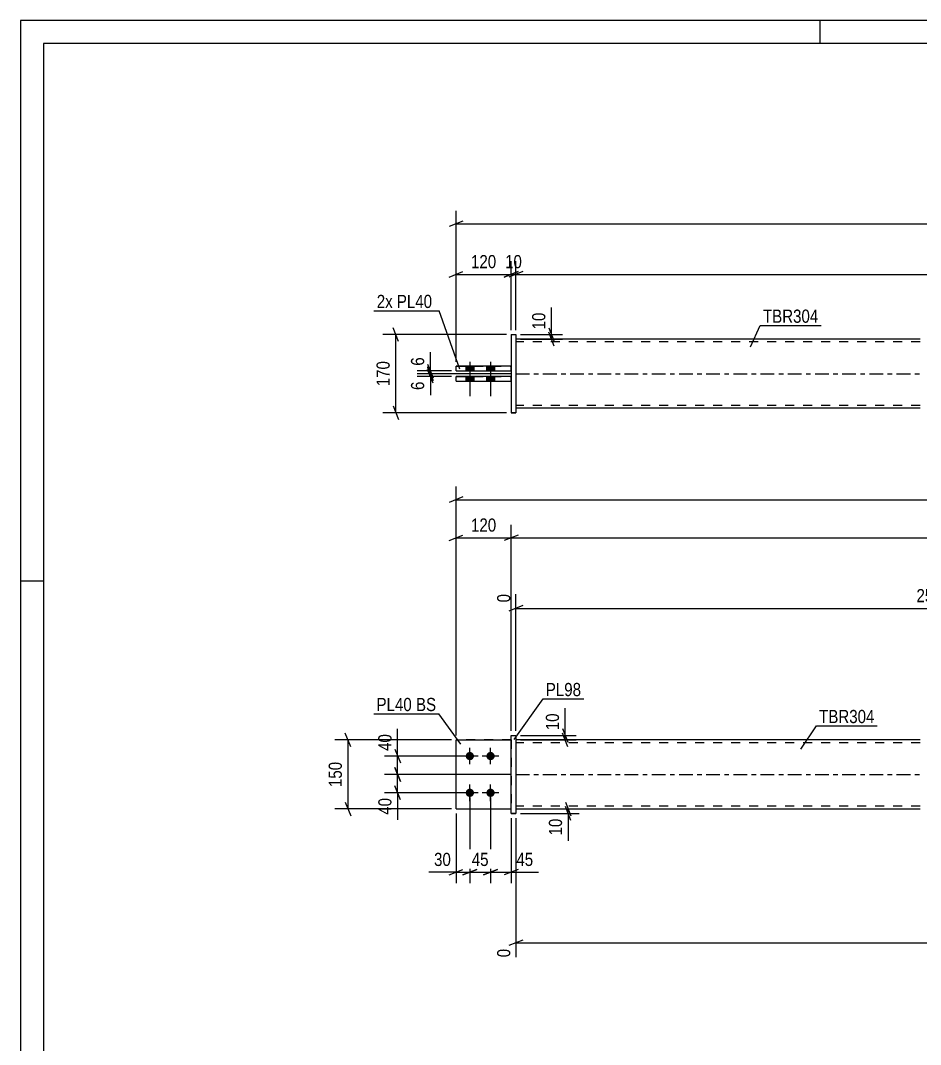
# Model space of a CAD drawing. Header units: millimetres. Extents: x 0 to 594, y 0 to 420.
# Drawn here: x 0 to 195.8, y 197.2 to 420 of the extents above; entities that cross this region are included whole.
import ezdxf

# ---------------------------------------------------------------- set-up
doc = ezdxf.new("R2010")
doc.units = ezdxf.units.MM
doc.linetypes.add('DXK_LINE_DOT2', pattern=[3.9198, 1.9599, -1.9599])
doc.linetypes.add('DXK_LINE_DOT3', pattern=[5.9187, 2.979, -0.9799, 0.9799, -0.9799])
doc.styles.add('Arial Narrow', font='ARIALN.TTF', dxfattribs={"height": 0.2})

# ---------------------------------------------------------------- blocks, each defined once
blk = doc.blocks.new('Unknown-580609645-1130')
at = {"color": 5, "linetype": 'Continuous'}
for p, q in [((594, 420), (0, 420)), ((0, 420), (0, 0)), ((174, 415), (174, 420)), ((589, 415), (5, 415)), ((5, 415), (5, 5)), ((5, 298), (0, 298))]:
    blk.add_line(p, q, dxfattribs=at)
blk = doc.blocks.new('Part-580609645-1679 - 1673')
at = {"color": 7, "linetype": 'DXK_LINE_DOT2'}
for p, q in [((94.76, 248.45), (94.76, 263.45)), ((94.76, 263.45), (106.76, 263.45)), ((106.76, 263.45), (94.76, 263.45)), ((106.76, 263.45), (106.76, 248.45)), ((94.76, 248.45), (94.76, 248.45)), ((94.76, 248.45), (106.76, 248.45)), ((94.76, 248.45), (106.76, 248.45)), ((106.76, 248.45), (106.76, 248.45))]:
    blk.add_line(p, q, dxfattribs=at)
blk = doc.blocks.new('Part-580609645-1700 - 1673')
at = {"color": 2, "linetype": 'Continuous'}
for p, q in [((195.76, 263.45), (107.76, 263.45)), ((107.76, 248.45), (195.76, 248.45))]:
    blk.add_line(p, q, dxfattribs=at)
at = {"color": 7, "linetype": 'DXK_LINE_DOT2'}
for p, q in [((107.76, 263.45), (107.76, 248.45)), ((195.76, 262.85), (107.76, 262.85)), ((195.76, 249.05), (107.76, 249.05))]:
    blk.add_line(p, q, dxfattribs=at)
at = {"color": 7, "linetype": 'DXK_LINE_DOT3'}
blk.add_line((107.76, 255.95), (195.76, 255.95), dxfattribs=at)
blk = doc.blocks.new('Part-580609645-1684 - 1673')
at = {"color": 2, "linetype": 'Continuous'}
for p, q in [((94.76, 248.45), (94.76, 263.45)), ((94.76, 263.45), (106.76, 263.45)), ((94.76, 248.45), (94.76, 248.45)), ((94.76, 248.45), (106.76, 248.45))]:
    blk.add_line(p, q, dxfattribs=at)
at = {"color": 7, "linetype": 'DXK_LINE_DOT2'}
for p, q in [((106.76, 263.45), (94.76, 263.45)), ((106.76, 263.45), (106.76, 248.45)), ((94.76, 248.45), (94.76, 248.45)), ((94.76, 248.45), (106.76, 248.45)), ((106.76, 248.45), (106.76, 248.45))]:
    blk.add_line(p, q, dxfattribs=at)
blk = doc.blocks.new('Bolt-580609645-1709 - 1673')
at = {"linetype": 'Continuous'}
for points in [[(97.76, 259.05), (97.57, 259.07), (97.4, 259.13), (97.23, 259.22), (97.09, 259.35), (96.98, 259.5), (96.91, 259.67), (96.87, 259.85), (96.87, 260.04), (96.91, 260.23), (96.98, 260.4), (97.09, 260.55), (97.23, 260.68), (97.4, 260.77), (97.57, 260.83), (97.76, 260.85), (97.95, 260.83), (98.13, 260.77), (98.29, 260.68), (98.43, 260.55), (98.54, 260.4), (98.62, 260.23), (98.66, 260.04), (98.66, 259.85), (98.62, 259.67), (98.54, 259.5), (98.43, 259.35), (98.29, 259.22), (98.13, 259.13), (97.95, 259.07)], [(102.26, 259.05), (102.07, 259.07), (101.9, 259.13), (101.73, 259.22), (101.59, 259.35), (101.48, 259.5), (101.41, 259.67), (101.37, 259.85), (101.37, 260.04), (101.41, 260.23), (101.48, 260.4), (101.59, 260.55), (101.73, 260.68), (101.9, 260.77), (102.07, 260.83), (102.26, 260.85), (102.45, 260.83), (102.63, 260.77), (102.79, 260.68), (102.93, 260.55), (103.04, 260.4), (103.12, 260.23), (103.16, 260.04), (103.16, 259.85), (103.12, 259.67), (103.04, 259.5), (102.93, 259.35), (102.79, 259.22), (102.63, 259.13), (102.45, 259.07)], [(97.76, 251.05), (97.57, 251.07), (97.4, 251.13), (97.23, 251.22), (97.09, 251.35), (96.98, 251.5), (96.91, 251.67), (96.87, 251.85), (96.87, 252.04), (96.91, 252.23), (96.98, 252.4), (97.09, 252.55), (97.23, 252.68), (97.4, 252.77), (97.57, 252.83), (97.76, 252.85), (97.95, 252.83), (98.13, 252.77), (98.29, 252.68), (98.43, 252.55), (98.54, 252.4), (98.62, 252.23), (98.66, 252.04), (98.66, 251.85), (98.62, 251.67), (98.54, 251.5), (98.43, 251.35), (98.29, 251.22), (98.13, 251.13), (97.95, 251.07)], [(102.26, 251.05), (102.07, 251.07), (101.9, 251.13), (101.73, 251.22), (101.59, 251.35), (101.48, 251.5), (101.41, 251.67), (101.37, 251.85), (101.37, 252.04), (101.41, 252.23), (101.48, 252.4), (101.59, 252.55), (101.73, 252.68), (101.9, 252.77), (102.07, 252.83), (102.26, 252.85), (102.45, 252.83), (102.63, 252.77), (102.79, 252.68), (102.93, 252.55), (103.04, 252.4), (103.12, 252.23), (103.16, 252.04), (103.16, 251.85), (103.12, 251.67), (103.04, 251.5), (102.93, 251.35), (102.79, 251.22), (102.63, 251.13), (102.45, 251.07)]]:
    blk.add_hatch(color=1, dxfattribs=at).paths.add_polyline_path(points)
at = {"color": 1, "linetype": 'Continuous'}
for p, q in [((97.76, 258.15), (97.76, 261.75)), ((102.26, 258.15), (102.26, 261.75)), ((99.56, 259.95), (95.96, 259.95)), ((104.06, 259.95), (100.46, 259.95)), ((99.56, 251.95), (95.96, 251.95)), ((97.76, 250.15), (97.76, 253.75)), ((104.06, 251.95), (100.46, 251.95)), ((102.26, 250.15), (102.26, 253.75))]:
    blk.add_line(p, q, dxfattribs=at)
blk = doc.blocks.new('Part-580609645-1720 - 1673')
at = {"color": 2, "linetype": 'Continuous'}
for p, q in [((106.76, 264.45), (107.76, 264.45)), ((106.76, 247.45), (106.76, 264.45)), ((107.76, 264.45), (107.76, 264.45)), ((107.76, 264.45), (107.76, 247.45)), ((106.76, 247.45), (107.76, 247.45))]:
    blk.add_line(p, q, dxfattribs=at)
at = {"color": 7, "linetype": 'DXK_LINE_DOT2'}
for p, q in [((106.76, 264.45), (107.76, 264.45)), ((107.76, 247.45), (106.76, 247.45)), ((106.76, 247.45), (106.76, 247.45)), ((107.76, 247.45), (107.76, 247.45))]:
    blk.add_line(p, q, dxfattribs=at)
blk = doc.blocks.new('Part-580609645-1418 - 1367')
at = {"color": 2, "linetype": 'Continuous'}
for p, q in [((94.76, 341.55), (94.76, 342.55)), ((106.76, 342.55), (94.76, 342.55)), ((94.76, 341.55), (94.76, 341.55)), ((94.76, 341.55), (106.76, 341.55))]:
    blk.add_line(p, q, dxfattribs=at)
at = {"color": 7, "linetype": 'DXK_LINE_DOT2'}
for p, q in [((94.76, 342.55), (106.76, 342.55)), ((94.76, 341.55), (106.76, 341.55)), ((106.76, 341.55), (106.76, 342.55))]:
    blk.add_line(p, q, dxfattribs=at)
blk = doc.blocks.new('Bolt-580609645-1370 - 1367')
at = {"linetype": 'Continuous'}
for points in [[(96.86, 343.75), (98.66, 343.75), (98.66, 344.75), (96.86, 344.75)], [(96.86, 343.75), (98.66, 343.75), (98.66, 344.75), (96.86, 344.75)], [(101.36, 343.75), (103.16, 343.75), (103.16, 344.75), (101.36, 344.75)], [(101.36, 343.75), (103.16, 343.75), (103.16, 344.75), (101.36, 344.75)], [(96.86, 341.55), (98.66, 341.55), (98.66, 342.55), (96.86, 342.55)], [(96.86, 341.55), (98.66, 341.55), (98.66, 342.55), (96.86, 342.55)], [(101.36, 341.55), (103.16, 341.55), (103.16, 342.55), (101.36, 342.55)], [(101.36, 341.55), (103.16, 341.55), (103.16, 342.55), (101.36, 342.55)]]:
    blk.add_hatch(color=1, dxfattribs=at).paths.add_polyline_path(points)
at = {"color": 1, "linetype": 'Continuous'}
for p, q in [((97.76, 345.75), (97.76, 338.25)), ((97.76, 345.75), (97.76, 338.25)), ((102.26, 345.75), (102.26, 338.25)), ((102.26, 345.75), (102.26, 338.25)), ((96.86, 344.75), (96.86, 343.75)), ((96.86, 344.75), (96.86, 343.75)), ((98.66, 344.75), (98.66, 343.75)), ((98.66, 344.75), (98.66, 343.75)), ((101.36, 344.75), (101.36, 343.75)), ((101.36, 344.75), (101.36, 343.75)), ((103.16, 344.75), (103.16, 343.75)), ((103.16, 344.75), (103.16, 343.75)), ((96.86, 342.55), (96.86, 341.55)), ((96.86, 342.55), (96.86, 341.55)), ((98.66, 342.55), (98.66, 341.55)), ((98.66, 342.55), (98.66, 341.55)), ((101.36, 342.55), (101.36, 341.55)), ((101.36, 342.55), (101.36, 341.55)), ((103.16, 342.55), (103.16, 341.55)), ((103.16, 342.55), (103.16, 341.55))]:
    blk.add_line(p, q, dxfattribs=at)
blk = doc.blocks.new('Part-580609645-1456 - 1367')
at = {"color": 2, "linetype": 'Continuous'}
for p, q in [((195.76, 350.65), (107.76, 350.65)), ((195.76, 335.65), (107.76, 335.65))]:
    blk.add_line(p, q, dxfattribs=at)
at = {"color": 7, "linetype": 'DXK_LINE_DOT2'}
for p, q in [((107.76, 350.65), (107.76, 335.65)), ((195.76, 350.05), (107.76, 350.05)), ((195.76, 336.25), (107.76, 336.25))]:
    blk.add_line(p, q, dxfattribs=at)
at = {"color": 7, "linetype": 'DXK_LINE_DOT3'}
blk.add_line((107.76, 343.15), (195.76, 343.15), dxfattribs=at)
blk = doc.blocks.new('Part-580609645-1413 - 1367')
at = {"color": 2, "linetype": 'Continuous'}
for p, q in [((94.76, 343.75), (94.76, 344.75)), ((106.76, 344.75), (94.76, 344.75)), ((94.76, 343.75), (94.76, 343.75)), ((94.76, 343.75), (106.76, 343.75))]:
    blk.add_line(p, q, dxfattribs=at)
at = {"color": 7, "linetype": 'DXK_LINE_DOT2'}
for p, q in [((94.76, 344.75), (106.76, 344.75)), ((94.76, 343.75), (106.76, 343.75)), ((106.76, 343.75), (106.76, 344.75))]:
    blk.add_line(p, q, dxfattribs=at)
blk = doc.blocks.new('Part-580609645-1398 - 1367')
at = {"color": 2, "linetype": 'Continuous'}
for p, q in [((106.76, 351.65), (107.76, 351.65)), ((106.76, 351.65), (106.76, 334.65)), ((107.76, 351.65), (107.76, 351.65)), ((107.76, 351.65), (107.76, 334.65)), ((107.76, 334.65), (106.76, 334.65)), ((106.76, 334.65), (106.76, 334.65))]:
    blk.add_line(p, q, dxfattribs=at)
at = {"color": 7, "linetype": 'DXK_LINE_DOT2'}
for p, q in [((106.76, 351.65), (107.76, 351.65)), ((106.76, 334.65), (107.76, 334.65)), ((106.76, 334.65), (106.76, 334.65))]:
    blk.add_line(p, q, dxfattribs=at)
blk = doc.blocks.new('StraightDimension-580609645-1891 - 1673')
at = {"color": 7, "linetype": 'Continuous'}
for p, q in [((118.57, 249.95), (119.77, 246.95)), ((108.76, 248.45), (121.57, 248.45)), ((108.76, 247.45), (121.57, 247.45)), ((119.77, 245.95), (118.57, 248.95)), ((119.17, 247.45), (119.17, 248.45))]:
    blk.add_line(p, q, dxfattribs=at)
at = {"color": 0}
blk.add_wipeout([(118.42, 246.92), (114.22, 246.92), (114.22, 242.07), (118.42, 242.07)], dxfattribs=at)
at = {"color": 7, "linetype": 'Continuous'}
blk.add_line((119.17, 247.45), (119.17, 241.54), dxfattribs=at)
blk.add_line((119.17, 247.45), (119.17, 241.54), dxfattribs=at)
at = {"color": 3, "style": 'Arial Narrow'}
blk.add_text('10', height=2.863, rotation=90.0002, dxfattribs=at).set_placement((117.82, 242.67))
blk = doc.blocks.new('StraightDimension-580609645-1827 - 1673')
at = {"color": 7, "linetype": 'Continuous'}
for p, q in [((97.76, 250.95), (97.76, 232.28)), ((94.76, 247.45), (94.76, 232.28)), ((93.26, 234.08), (96.26, 235.28)), ((94.76, 234.68), (97.76, 234.68)), ((99.26, 235.28), (96.26, 234.08))]:
    blk.add_line(p, q, dxfattribs=at)
at = {"color": 0}
blk.add_wipeout([(94.24, 235.43), (94.24, 239.63), (89.38, 239.63), (89.38, 235.43)], dxfattribs=at)
at = {"color": 7, "linetype": 'Continuous'}
blk.add_line((94.76, 234.68), (88.86, 234.68), dxfattribs=at)
blk.add_line((94.76, 234.68), (88.86, 234.68), dxfattribs=at)
at = {"color": 3, "style": 'Arial Narrow'}
blk.add_text('30', height=2.863, dxfattribs=at).set_placement((89.98, 236.03))
blk = doc.blocks.new('StraightDimension-580609645-1806 - 1673')
at = {"color": 7, "linetype": 'Continuous'}
for p, q in [((289.42, 273.89), (289.42, 300.7)), ((107.76, 265.45), (107.76, 295.21)), ((109.26, 292.68), (106.26, 291.48)), ((107.76, 292.08), (289.42, 292.08)), ((287.92, 291.48), (290.92, 292.68))]:
    blk.add_line(p, q, dxfattribs=at)
at = {"color": 0, "linetype": 'Continuous'}
for points in [[(288.82, 301.3), (284.62, 301.3), (284.62, 292.78), (288.82, 292.78)], [(107.16, 295.81), (102.96, 295.81), (102.96, 292.78), (107.16, 292.78)]]:
    blk.add_wipeout(points, dxfattribs=at)
at = {"color": 0}
blk.add_wipeout([(202.84, 292.83), (202.84, 297.03), (194.33, 297.03), (194.33, 292.83)], dxfattribs=at)
at = {"color": 3, "linetype": 'Continuous', "style": 'Arial Narrow'}
for s, height, p in [('2547', 2.863, (288.22, 293.38)), ('0', 2.86, (106.56, 293.38))]:
    blk.add_text(s, height=height, rotation=90.0002, dxfattribs=at).set_placement(p)
at = {"color": 3, "style": 'Arial Narrow'}
blk.add_text('2547', height=2.863, dxfattribs=at).set_placement((194.93, 293.43))
blk = doc.blocks.new('StraightDimension-580609645-2057 - 1673')
at = {"color": 7, "linetype": 'Continuous'}
for p, q in [((94.76, 264.45), (94.76, 310.28)), ((106.76, 265.45), (106.76, 310.28)), ((93.26, 306.83), (96.26, 308.03)), ((108.26, 308.03), (105.26, 306.83)), ((94.76, 307.43), (106.76, 307.43))]:
    blk.add_line(p, q, dxfattribs=at)
at = {"color": 0}
blk.add_wipeout([(104.1, 308.18), (104.1, 312.38), (97.42, 312.38), (97.42, 308.18)], dxfattribs=at)
at = {"color": 3, "style": 'Arial Narrow'}
blk.add_text('120', height=2.863, dxfattribs=at).set_placement((98.02, 308.78))
blk = doc.blocks.new('StraightDimension-580609645-1900 - 1673')
at = {"color": 7, "linetype": 'Continuous'}
for p, q in [((117.91, 265.95), (119.11, 262.95)), ((108.76, 264.45), (120.91, 264.45)), ((108.76, 263.45), (120.91, 263.45)), ((119.11, 261.95), (117.91, 264.95)), ((118.51, 263.45), (118.51, 264.45))]:
    blk.add_line(p, q, dxfattribs=at)
at = {"color": 0}
blk.add_wipeout([(117.76, 269.83), (113.56, 269.83), (113.56, 264.97), (117.76, 264.97)], dxfattribs=at)
at = {"color": 7, "linetype": 'Continuous'}
blk.add_line((118.51, 264.45), (118.51, 270.35), dxfattribs=at)
blk.add_line((118.51, 264.45), (118.51, 270.35), dxfattribs=at)
at = {"color": 3, "style": 'Arial Narrow'}
blk.add_text('10', height=2.863, rotation=90.0002, dxfattribs=at).set_placement((117.16, 265.57))
blk = doc.blocks.new('StraightDimension-580609645-2050 - 1673')
at = {"color": 7, "linetype": 'Continuous'}
for p, q in [((106.76, 265.45), (106.76, 310.28)), ((108.26, 308.03), (105.26, 306.83)), ((106.76, 307.43), (526.52, 307.43))]:
    blk.add_line(p, q, dxfattribs=at)
blk = doc.blocks.new('StraightDimension-580609645-1909 - 1673')
at = {"color": 7, "linetype": 'Continuous'}
for p, q in [((81.46, 261.45), (82.66, 258.45)), ((96.76, 259.95), (79.21, 259.95)), ((82.06, 255.95), (82.06, 259.95)), ((82.66, 254.45), (81.46, 257.45)), ((106.76, 255.95), (79.21, 255.95))]:
    blk.add_line(p, q, dxfattribs=at)
at = {"color": 0}
blk.add_wipeout([(81.31, 265.33), (77.11, 265.33), (77.11, 260.47), (81.31, 260.47)], dxfattribs=at)
at = {"color": 7, "linetype": 'Continuous'}
blk.add_line((82.06, 259.95), (82.06, 265.85), dxfattribs=at)
blk.add_line((82.06, 259.95), (82.06, 265.85), dxfattribs=at)
at = {"color": 3, "style": 'Arial Narrow'}
blk.add_text('40', height=2.863, rotation=90.0002, dxfattribs=at).set_placement((80.71, 261.07))
blk = doc.blocks.new('StraightDimension-580609645-1746 - 1673')
at = {"color": 7, "linetype": 'Continuous'}
for p, q in [((94.76, 264.45), (94.76, 318.57)), ((96.26, 316.32), (93.26, 315.12)), ((94.76, 315.72), (538.52, 315.72))]:
    blk.add_line(p, q, dxfattribs=at)
blk = doc.blocks.new('StraightDimension-580609645-1813 - 1673')
at = {"color": 7, "linetype": 'Continuous'}
for p, q in [((102.26, 250.95), (102.26, 232.28)), ((106.76, 246.45), (106.76, 232.28)), ((100.76, 234.08), (103.76, 235.28)), ((102.26, 234.68), (106.76, 234.68)), ((108.26, 235.28), (105.26, 234.08))]:
    blk.add_line(p, q, dxfattribs=at)
at = {"color": 0}
blk.add_wipeout([(112.14, 235.43), (112.14, 239.63), (107.29, 239.63), (107.29, 235.43)], dxfattribs=at)
at = {"color": 7, "linetype": 'Continuous'}
blk.add_line((106.76, 234.68), (112.67, 234.68), dxfattribs=at)
blk.add_line((106.76, 234.68), (112.67, 234.68), dxfattribs=at)
at = {"color": 3, "style": 'Arial Narrow'}
blk.add_text('45', height=2.863, dxfattribs=at).set_placement((107.89, 236.03))
blk = doc.blocks.new('StraightDimension-580609645-1820 - 1673')
at = {"color": 7, "linetype": 'Continuous'}
for p, q in [((97.76, 250.95), (97.76, 232.28)), ((102.26, 250.95), (102.26, 232.28)), ((96.26, 234.08), (99.26, 235.28)), ((97.76, 234.68), (102.26, 234.68)), ((103.76, 235.28), (100.76, 234.08))]:
    blk.add_line(p, q, dxfattribs=at)
at = {"color": 0}
blk.add_wipeout([(102.44, 235.43), (102.44, 239.63), (97.58, 239.63), (97.58, 235.43)], dxfattribs=at)
at = {"color": 3, "style": 'Arial Narrow'}
blk.add_text('45', height=2.863, dxfattribs=at).set_placement((98.18, 236.03))
blk = doc.blocks.new('StraightDimension-580609645-1878 - 1673')
at = {"color": 7, "linetype": 'Continuous'}
for p, q in [((312.39, 247.45), (312.39, 210.69)), ((107.76, 246.45), (107.76, 216.17)), ((109.26, 219.9), (106.26, 218.7)), ((107.76, 219.3), (312.39, 219.3)), ((310.89, 218.7), (313.89, 219.9))]:
    blk.add_line(p, q, dxfattribs=at)
at = {"color": 0}
blk.add_wipeout([(214.33, 220.05), (214.33, 224.25), (205.82, 224.25), (205.82, 220.05)], dxfattribs=at)
at = {"color": 0, "linetype": 'Continuous'}
for points in [[(107.16, 218.6), (102.96, 218.6), (102.96, 215.57), (107.16, 215.57)], [(311.79, 218.6), (307.59, 218.6), (307.59, 210.08), (311.79, 210.08)]]:
    blk.add_wipeout(points, dxfattribs=at)
at = {"color": 3, "style": 'Arial Narrow'}
blk.add_text('2776', height=2.863, dxfattribs=at).set_placement((206.42, 220.65))
at = {"color": 3, "linetype": 'Continuous', "style": 'Arial Narrow'}
for s, height, p in [('0', 2.86, (106.56, 216.17)), ('2776', 2.863, (311.19, 210.69))]:
    blk.add_text(s, height=height, rotation=90.0002, dxfattribs=at).set_placement(p)
blk = doc.blocks.new('StraightDimension-580609645-1922 - 1673')
at = {"color": 7, "linetype": 'Continuous'}
for p, q in [((81.46, 257.45), (82.66, 254.45)), ((106.76, 255.95), (79.21, 255.95)), ((82.06, 251.95), (82.06, 255.95)), ((96.76, 251.95), (79.21, 251.95)), ((82.66, 250.45), (81.46, 253.45))]:
    blk.add_line(p, q, dxfattribs=at)
at = {"color": 0}
blk.add_wipeout([(81.31, 251.42), (77.11, 251.42), (77.11, 246.57), (81.31, 246.57)], dxfattribs=at)
at = {"color": 7, "linetype": 'Continuous'}
blk.add_line((82.06, 251.95), (82.06, 246.04), dxfattribs=at)
blk.add_line((82.06, 251.95), (82.06, 246.04), dxfattribs=at)
at = {"color": 3, "style": 'Arial Narrow'}
blk.add_text('40', height=2.863, rotation=90.0002, dxfattribs=at).set_placement((80.71, 247.17))
blk = doc.blocks.new('StraightDimension-580609645-1979 - 1673')
at = {"color": 7, "linetype": 'Continuous'}
for p, q in [((93.76, 263.45), (68.41, 263.45)), ((71.86, 261.95), (70.66, 264.95)), ((71.26, 248.45), (71.26, 263.45)), ((70.66, 249.95), (71.86, 246.95)), ((93.76, 248.45), (68.41, 248.45))]:
    blk.add_line(p, q, dxfattribs=at)
at = {"color": 0}
blk.add_wipeout([(70.51, 259.29), (66.31, 259.29), (66.31, 252.61), (70.51, 252.61)], dxfattribs=at)
at = {"color": 3, "style": 'Arial Narrow'}
blk.add_text('150', height=2.863, rotation=90.0002, dxfattribs=at).set_placement((69.91, 253.21))
blk = doc.blocks.new('StraightDimension-580609645-1471 - 1367')
at = {"color": 7, "linetype": 'Continuous'}
for p, q in [((114.94, 353.15), (116.14, 350.15)), ((116.14, 349.15), (114.94, 352.15)), ((108.76, 351.65), (117.94, 351.65)), ((108.76, 350.65), (117.94, 350.65)), ((115.54, 350.65), (115.54, 351.65))]:
    blk.add_line(p, q, dxfattribs=at)
at = {"color": 0}
blk.add_wipeout([(114.79, 357.04), (110.59, 357.04), (110.59, 352.18), (114.79, 352.18)], dxfattribs=at)
at = {"color": 7, "linetype": 'Continuous'}
blk.add_line((115.54, 351.65), (115.54, 357.56), dxfattribs=at)
blk.add_line((115.54, 351.65), (115.54, 357.56), dxfattribs=at)
at = {"color": 3, "style": 'Arial Narrow'}
blk.add_text('10', height=2.863, rotation=90.0002, dxfattribs=at).set_placement((114.19, 352.78))
blk = doc.blocks.new('StraightDimension-580609645-1525 - 1367')
at = {"color": 7, "linetype": 'Continuous'}
for p, q in [((82.27, 350.15), (81.07, 353.15)), ((105.76, 351.65), (78.82, 351.65)), ((81.67, 334.65), (81.67, 351.65)), ((105.76, 334.65), (78.82, 334.65)), ((81.07, 336.15), (82.27, 333.15))]:
    blk.add_line(p, q, dxfattribs=at)
at = {"color": 0}
blk.add_wipeout([(80.92, 346.5), (76.72, 346.5), (76.72, 339.81), (80.92, 339.81)], dxfattribs=at)
at = {"color": 3, "style": 'Arial Narrow'}
blk.add_text('170', height=2.863, rotation=90.0002, dxfattribs=at).set_placement((80.32, 340.41))
blk = doc.blocks.new('StraightDimension-580609645-3377 - 1367')
at = {"color": 7, "linetype": 'Continuous'}
for p, q in [((106.76, 343.15), (86.32, 343.15)), ((88.57, 344.65), (89.77, 341.65)), ((89.77, 341.05), (88.57, 344.05)), ((89.17, 342.55), (89.17, 343.15)), ((93.76, 342.55), (86.32, 342.55))]:
    blk.add_line(p, q, dxfattribs=at)
at = {"color": 0}
blk.add_wipeout([(88.42, 342.03), (84.22, 342.03), (84.22, 339), (88.42, 339)], dxfattribs=at)
at = {"color": 7, "linetype": 'Continuous'}
blk.add_line((89.17, 342.55), (89.17, 338.48), dxfattribs=at)
blk.add_line((89.17, 342.55), (89.17, 338.48), dxfattribs=at)
at = {"color": 3, "style": 'Arial Narrow'}
blk.add_text('6', height=2.86, rotation=90.0002, dxfattribs=at).set_placement((87.82, 339.6))
blk = doc.blocks.new('StraightDimension-580609645-1545 - 1367')
at = {"color": 7, "linetype": 'Continuous'}
for p, q in [((94.76, 345.75), (94.76, 378.6)), ((96.26, 376.35), (93.26, 375.15)), ((94.76, 375.75), (538.52, 375.75))]:
    blk.add_line(p, q, dxfattribs=at)
blk = doc.blocks.new('StraightDimension-580609645-1556 - 1367')
at = {"color": 7, "linetype": 'Continuous'}
for p, q in [((106.76, 352.65), (106.76, 367.6)), ((107.76, 352.65), (107.76, 367.6)), ((105.26, 364.15), (108.26, 365.35)), ((109.26, 365.35), (106.26, 364.15)), ((106.76, 364.75), (107.76, 364.75))]:
    blk.add_line(p, q, dxfattribs=at)
at = {"color": 0}
blk.add_wipeout([(109.69, 365.5), (109.69, 369.7), (104.83, 369.7), (104.83, 365.5)], dxfattribs=at)
at = {"color": 3, "style": 'Arial Narrow'}
blk.add_text('10', height=2.863, dxfattribs=at).set_placement((105.43, 366.1))
blk = doc.blocks.new('StraightDimension-580609645-1566 - 1367')
at = {"color": 7, "linetype": 'Continuous'}
for p, q in [((94.76, 345.75), (94.76, 367.6)), ((106.76, 352.65), (106.76, 367.6)), ((93.26, 364.15), (96.26, 365.35)), ((94.76, 364.75), (106.76, 364.75)), ((108.26, 365.35), (105.26, 364.15))]:
    blk.add_line(p, q, dxfattribs=at)
at = {"color": 0}
blk.add_wipeout([(104.1, 365.5), (104.1, 369.7), (97.42, 369.7), (97.42, 365.5)], dxfattribs=at)
at = {"color": 3, "style": 'Arial Narrow'}
blk.add_text('120', height=2.863, dxfattribs=at).set_placement((98.02, 366.1))
blk = doc.blocks.new('StraightDimension-580609645-1576 - 1367')
at = {"color": 7, "linetype": 'Continuous'}
for p, q in [((107.76, 352.65), (107.76, 367.6)), ((109.26, 365.35), (106.26, 364.15)), ((107.76, 364.75), (525.52, 364.75))]:
    blk.add_line(p, q, dxfattribs=at)
blk = doc.blocks.new('StraightDimension-580609645-3376 - 1367')
at = {"color": 7, "linetype": 'Continuous'}
for p, q in [((93.76, 343.75), (86.32, 343.75)), ((106.76, 343.15), (86.32, 343.15)), ((88.57, 345.25), (89.77, 342.25)), ((89.77, 341.65), (88.57, 344.65)), ((89.17, 343.15), (89.17, 343.75))]:
    blk.add_line(p, q, dxfattribs=at)
at = {"color": 0}
blk.add_wipeout([(88.42, 347.31), (84.22, 347.31), (84.22, 344.28), (88.42, 344.28)], dxfattribs=at)
at = {"color": 7, "linetype": 'Continuous'}
blk.add_line((89.17, 343.75), (89.17, 347.83), dxfattribs=at)
blk.add_line((89.17, 343.75), (89.17, 347.83), dxfattribs=at)
at = {"color": 3, "style": 'Arial Narrow'}
blk.add_text('6', height=2.86, rotation=90.0002, dxfattribs=at).set_placement((87.82, 344.88))
blk = doc.blocks.new('Mark-580609645-1696 - 1673')
at = {"color": 0}
blk.add_wipeout([(185.81, 267.12), (185.81, 270.12), (173.75, 270.12), (173.75, 267.12)], dxfattribs=at)
blk.add_wipeout([(185.81, 267.12), (185.81, 270.12), (173.75, 270.12), (173.75, 267.12)], dxfattribs=at)
at = {"color": 30, "linetype": 'Continuous'}
for p, q in [((169.75, 261.47), (173.15, 266.52)), ((173.15, 266.52), (186.41, 266.52))]:
    blk.add_line(p, q, dxfattribs=at)
at = {"color": 3, "style": 'Arial Narrow'}
blk.add_text('TBR304', height=2.863, dxfattribs=at).set_placement((173.75, 267.12))
blk = doc.blocks.new('Mark-580609645-1716 - 1673')
at = {"color": 0}
blk.add_wipeout([(121.97, 272.99), (121.97, 275.99), (114.29, 275.99), (114.29, 272.99)], dxfattribs=at)
blk.add_wipeout([(121.97, 272.99), (121.97, 275.99), (114.29, 275.99), (114.29, 272.99)], dxfattribs=at)
at = {"color": 30, "linetype": 'Continuous'}
for p, q in [((107.4, 263.53), (113.69, 272.39)), ((113.69, 272.39), (122.57, 272.39))]:
    blk.add_line(p, q, dxfattribs=at)
at = {"color": 3, "style": 'Arial Narrow'}
blk.add_text('PL98', height=2.863, dxfattribs=at).set_placement((114.29, 272.99))
blk = doc.blocks.new('MarkSet-580609645-2089 - 1673')
at = {"color": 0}
blk.add_wipeout([(85.14, 269.74), (85.14, 272.74), (77.46, 272.74), (77.46, 269.74)], dxfattribs=at)
blk.add_wipeout([(85.14, 269.74), (85.14, 272.74), (77.46, 272.74), (77.46, 269.74)], dxfattribs=at)
blk.add_wipeout([(90.42, 269.74), (90.42, 272.74), (86.04, 272.74), (86.04, 269.74)], dxfattribs=at)
blk.add_wipeout([(90.42, 269.74), (90.42, 272.74), (86.04, 272.74), (86.04, 269.74)], dxfattribs=at)
at = {"color": 30, "linetype": 'Continuous'}
for p in [(76.86, 269.14), (95.8, 262.51)]:
    blk.add_line(p, (91.02, 269.14), dxfattribs=at)
at = {"color": 3, "style": 'Arial Narrow'}
for s, p in [('PL40', (77.46, 269.74)), ('BS', (86.04, 269.74))]:
    blk.add_text(s, height=2.863, dxfattribs=at).set_placement(p)
blk = doc.blocks.new('Mark-580609645-1452 - 1367')
at = {"color": 0}
blk.add_wipeout([(173.58, 354.23), (173.58, 357.23), (161.53, 357.23), (161.53, 354.23)], dxfattribs=at)
blk.add_wipeout([(173.58, 354.23), (173.58, 357.23), (161.53, 357.23), (161.53, 354.23)], dxfattribs=at)
at = {"color": 30, "linetype": 'Continuous'}
for p, q in [((158.82, 348.96), (160.93, 353.63)), ((160.93, 353.63), (174.18, 353.63))]:
    blk.add_line(p, q, dxfattribs=at)
at = {"color": 3, "style": 'Arial Narrow'}
blk.add_text('TBR304', height=2.863, dxfattribs=at).set_placement((161.53, 354.23))
blk = doc.blocks.new('MarkSet-580609645-1664 - 1367')
at = {"color": 30, "linetype": 'Continuous'}
blk.add_line((95.61, 344.14), (91.06, 356.84), dxfattribs=at)
at = {"color": 0}
blk.add_wipeout([(80.98, 357.44), (80.98, 360.44), (77.51, 360.44), (77.51, 357.44)], dxfattribs=at)
blk.add_wipeout([(80.98, 357.44), (80.98, 360.44), (77.51, 360.44), (77.51, 357.44)], dxfattribs=at)
blk.add_wipeout([(89.56, 357.44), (89.56, 360.44), (81.88, 360.44), (81.88, 357.44)], dxfattribs=at)
blk.add_wipeout([(89.56, 357.44), (89.56, 360.44), (81.88, 360.44), (81.88, 357.44)], dxfattribs=at)
at = {"color": 30, "linetype": 'Continuous'}
blk.add_line((76.91, 356.84), (91.06, 356.84), dxfattribs=at)
at = {"color": 3, "style": 'Arial Narrow'}
for s, p in [('2x', (77.51, 357.44)), ('PL40', (81.88, 357.44))]:
    blk.add_text(s, height=2.863, dxfattribs=at).set_placement(p)

msp = doc.modelspace()

# ---------------------------------------------------------------- block references
for name in ['Unknown-580609645-1130', 'Part-580609645-1398 - 1367', 'Part-580609645-1456 - 1367', 'Bolt-580609645-1370 - 1367', 'Part-580609645-1413 - 1367', 'Part-580609645-1418 - 1367', 'Part-580609645-1700 - 1673', 'Part-580609645-1679 - 1673', 'Part-580609645-1684 - 1673', 'Part-580609645-1720 - 1673', 'Bolt-580609645-1709 - 1673']:
    msp.add_blockref(name, (0, 0))

# ---------------------------------------------------------------- next in the draw order: block references
for name in ['StraightDimension-580609645-1471 - 1367', 'StraightDimension-580609645-1525 - 1367', 'StraightDimension-580609645-1806 - 1673', 'StraightDimension-580609645-1827 - 1673', 'StraightDimension-580609645-1891 - 1673']:
    msp.add_blockref(name, (0, 0))

# ---------------------------------------------------------------- next in the draw order: block references
for name in ['StraightDimension-580609645-3377 - 1367', 'StraightDimension-580609645-2057 - 1673', 'StraightDimension-580609645-1813 - 1673']:
    msp.add_blockref(name, (0, 0))

# ---------------------------------------------------------------- next in the draw order: block references
for name in ['StraightDimension-580609645-1545 - 1367', 'StraightDimension-580609645-1900 - 1673', 'StraightDimension-580609645-1820 - 1673']:
    msp.add_blockref(name, (0, 0))

# ---------------------------------------------------------------- next in the draw order: block references
for name in ['StraightDimension-580609645-1556 - 1367', 'StraightDimension-580609645-2050 - 1673', 'StraightDimension-580609645-1878 - 1673']:
    msp.add_blockref(name, (0, 0))

# ---------------------------------------------------------------- next in the draw order: block references
for name in ['StraightDimension-580609645-1566 - 1367', 'StraightDimension-580609645-1909 - 1673']:
    msp.add_blockref(name, (0, 0))

# ---------------------------------------------------------------- next in the draw order: block references
for name in ['StraightDimension-580609645-1576 - 1367', 'StraightDimension-580609645-3376 - 1367', 'StraightDimension-580609645-1746 - 1673', 'StraightDimension-580609645-1922 - 1673']:
    msp.add_blockref(name, (0, 0))

# ---------------------------------------------------------------- next in the draw order: block references
for name in ['MarkSet-580609645-1664 - 1367', 'Mark-580609645-1452 - 1367', 'Mark-580609645-1716 - 1673', 'Mark-580609645-1696 - 1673', 'StraightDimension-580609645-1979 - 1673']:
    msp.add_blockref(name, (0, 0))

# ---------------------------------------------------------------- next in the draw order: block references
msp.add_blockref('MarkSet-580609645-2089 - 1673', (0, 0))

doc.saveas('drawing.dxf')
